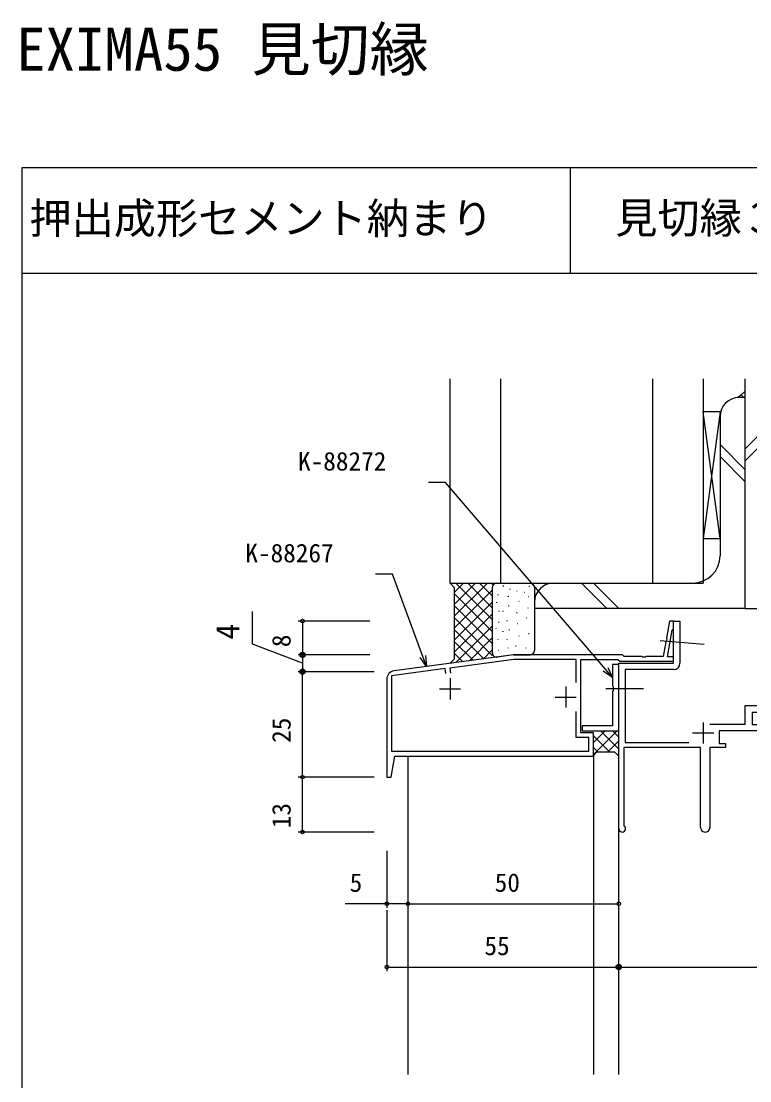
# Model space of a CAD drawing. Units: millimetres on the paper. Extents: x -437 to 438, y -233 to 230.
# Drawn here: x -437 to -264.3, y -20.9 to 230.3 of the extents above; entities that cross this region are included whole.
import ezdxf
from ezdxf.enums import TextEntityAlignment as Align

# ---------------------------------------------------------------- set-up
doc = ezdxf.new("R2010")
doc.units = ezdxf.units.MM
for name, color, linetype in [('0-1_USER1', 3, 'Continuous'), ('0-2_YKK_11', 7, 'Continuous'), ('0-3_YKK_11E', 7, 'Continuous'), ('0-4_YKK_12', 2, 'Continuous'), ('0-5_YKK_13', 4, 'Continuous'), ('0-6_YKK_D', 6, 'Continuous'), ('0-7_YKK_ZWAK', 7, 'Continuous'), ('0-8_YSS_K', 3, 'Continuous')]:
    doc.layers.add(name, color=color, linetype=linetype)
doc.styles.add('ＭＳ ゴシック', font='')
doc.styles.get('ＭＳ ゴシック').set_extended_font_data('MS Gothic')

msp = doc.modelspace()

# ---------------------------------------------------------------- linework, layer by layer
at = {"layer": '0-2_YKK_11'}
for p, q in [((-284.065, 83.277), (-284.215, 83.118)), ((-283.969, 83.819), (-284.065, 83.277)), ((-289.617, 79.549), (-289.8, 79.669)), ((-289.067, 79.549), (-289.617, 79.549)), ((-288.884, 79.669), (-289.067, 79.549)), ((-335.342, 74.516), (-335.342, 69.516)), ((-337.842, 72.016), (-332.842, 72.016)), ((-307.942, 72.569), (-307.942, 67.569)), ((-310.442, 70.069), (-305.442, 70.069))]:
    msp.add_line(p, q, dxfattribs=at)
for points in [[(-282.708, 85.905), (-282.526, 86.07), (-282.342, 86.269), (-282.342, 88.069), (-283.342, 88.069), (-284.056, 84.02), (-283.969, 83.819)], [(-295.342, 78.769), (-295.142, 78.569), (-282.342, 78.569), (-282.342, 79.569), (-283.825, 79.569), (-282.708, 85.905)], [(-284.215, 83.118), (-284.823, 79.669), (-288.884, 79.669)], [(-289.8, 79.669), (-294.042, 79.669), (-294.242, 79.869), (-294.442, 80.069), (-320.342, 80.069), (-348.606, 76.3)], [(-348.46, 56.069), (-301.342, 56.069), (-301.342, 61.569), (-304.342, 61.569), (-304.342, 78.969), (-295.542, 78.969), (-295.342, 78.769)], [(-305.442, 73.529), (-305.442, 78.969), (-320.269, 78.969), (-335.444, 76.946), (-335.286, 75.756)], [(-336.376, 75.611), (-336.535, 76.8), (-349.242, 75.106), (-349.242, 57.269), (-302.442, 57.269), (-302.442, 60.469), (-305.442, 60.469), (-305.442, 66.609)], [(-350.342, 74.318), (-350.342, 51.069), (-349.342, 51.069), (-348.46, 56.069)]]:
    msp.add_lwpolyline(points, dxfattribs=at)
msp.add_lwpolyline([(-295.342, 62.069), (-295.342, 77.769), (-296.842, 77.769), (-296.842, 72.74), (-296.699, 72.548), (-296.699, 71.59), (-296.842, 71.398), (-296.842, 63.269), (-304.042, 63.269), (-304.042, 62.069)], close=True, dxfattribs=at)
msp.add_arc((-348.342, 74.318), 2, 97.59465, 180.00002, dxfattribs=at)
at = {"layer": '0-3_YKK_11E'}
for p, q in [((-275.342, 64.069), (-275.342, 59.069)), ((-277.842, 61.569), (-272.842, 61.569))]:
    msp.add_line(p, q, dxfattribs=at)
for points in [[(-295.342, 38.869), (-295.342, 78.069), (-282.342, 78.069), (-282.342, 88.069), (-280.842, 88.069), (-280.842, 78.069)], [(-282.342, 76.569), (-293.842, 76.569), (-293.842, 59.269), (-278.74, 59.269)], [(-273.792, 63.669), (-265.342, 63.669), (-265.342, 68.069), (-256.342, 68.069), (-256.342, 67.069), (-257.554, 66.369), (-263.742, 66.369), (-263.742, 63.569), (-261.042, 63.569), (-261.042, 59.569), (-243.724, 59.569)], [(-262.542, 62.069), (-271.542, 62.069), (-271.542, 59.069), (-270.042, 59.069)], [(-275.942, 39.169), (-275.942, 58.069), (-294.142, 58.069), (-294.142, 39.718), (-294.033, 39.486)], [(-270.042, 59.069), (-270.042, 58.069), (-273.742, 58.069), (-273.742, 39.169)]]:
    msp.add_lwpolyline(points, dxfattribs=at)
for centre, radius, start, end in [((-282.342, 78.069), 1.5, 270.00001, 359.99999), ((-294.542, 38.869), 0.8, 179.99998, 50.47879), ((-274.842, 39.169), 1.1, 179.99999, 0.00001)]:
    msp.add_arc(centre, radius, start, end, dxfattribs=at)
at = {"layer": '0-4_YKK_12'}
for p, q in [((-345.342, 56.069), (-345.342, -19.399)), ((-301.342, 56.372), (-301.342, -19.399)), ((-295.342, -19.399), (-295.342, 38.884))]:
    msp.add_line(p, q, dxfattribs=at)
at = {"layer": '0-5_YKK_13'}
for p, q in [((-265.342, 91.069), (-265.342, 145.5)), ((-265.342, 141.069), (-266.842, 141.069)), ((-271.342, 137.654), (-275.342, 137.654)), ((-271.342, 137.654), (-275.342, 107.654)), ((-271.342, 107.654), (-275.342, 137.654)), ((-271.342, 137.654), (-271.342, 103.569)), ((-265.342, 102.569), (-265.342, 136.654)), ((-259.342, 134.901), (-265.342, 128.901)), ((-259.342, 132.072), (-265.342, 126.072)), ((-271.342, 129.901), (-265.342, 123.901)), ((-265.342, 91.069), (-265.342, 130.086)), ((-271.342, 127.072), (-265.342, 121.072)), ((-275.342, 107.654), (-271.342, 107.654)), ((-310.842, 97.069), (-277.842, 97.069)), ((-304.171, 97.069), (-298.171, 91.069)), ((-301.342, 97.069), (-295.342, 91.069)), ((-315.342, 92.569), (-315.342, 91.069)), ((-265.342, 91.069), (-315.342, 91.069)), ((-265.342, 91.069), (-200.342, 91.069)), ((-285.501, 83.5), (-275.07, 82.587)), ((-336.3, 77.911), (-336.296, 77.907)), ((-298.384, 72.069), (-289.502, 72.069))]:
    msp.add_line(p, q, dxfattribs=at)
for centre, radius, start, end in [((-266.842, 136.569), 4.5, 90, 180), ((-277.842, 103.569), 6.5, 270, 0), ((-310.842, 92.569), 4.5, 90, 180)]:
    msp.add_arc(centre, radius, start, end, dxfattribs=at)
at = {"layer": '0-6_YKK_D'}
for p, q in [((-354.342, 88.069), (-371.342, 88.069)), ((-370.342, 88.069), (-370.342, 80.069)), ((-354.342, 80.069), (-371.342, 80.069)), ((-370.342, 80.069), (-370.342, 76.069)), ((-353.342, 76.069), (-371.342, 76.069)), ((-370.342, 51.069), (-370.342, 76.069)), ((-353.342, 51.069), (-371.342, 51.069)), ((-353.342, 51.069), (-371.342, 51.069)), ((-370.342, 38.069), (-370.342, 51.069)), ((-353.342, 38.069), (-371.342, 38.069)), ((-350.342, 33.596), (-350.342, 20.069)), ((-345.342, 21.069), (-295.342, 21.069)), ((-350.342, 19.569), (-350.342, 5.069)), ((-350.342, 6.069), (-295.342, 6.069)), ((-295.342, 6.069), (-195.342, 6.069))]:
    msp.add_line(p, q, dxfattribs=at)
for points in [[(-296.842, 74.714), (-298.5, 76.651), (-336.402, 120.948), (-340.452, 120.948)], [(-340.95, 77.321), (-341.831, 79.714), (-348.995, 99.186), (-353.045, 99.186)], [(-370.342, 78.069), (-382.208, 82.587), (-382.208, 90.317)], [(-341.19, 79.95), (-340.95, 77.321), (-342.472, 79.478)], [(-297.98, 77.096), (-296.842, 74.714), (-299.019, 76.207)], [(-345.342, 21.069), (-350.342, 21.069), (-360.219, 21.069)]]:
    msp.add_lwpolyline(points, dxfattribs=at)
for centre, radius in [((-370.342, 88.069), 0.425), ((-370.342, 80.069), 0.637), ((-370.342, 80.069), 0.425), ((-370.342, 76.069), 0.637), ((-370.342, 76.069), 0.425), ((-370.342, 51.069), 0.425), ((-370.342, 51.069), 0.425), ((-370.342, 38.069), 0.425), ((-350.342, 21.069), 0.425), ((-345.342, 21.069), 0.425), ((-345.342, 21.069), 0.425), ((-295.342, 21.069), 0.425), ((-350.342, 6.069), 0.425), ((-295.342, 6.069), 0.637), ((-295.342, 6.069), 0.425)]:
    msp.add_circle(centre, radius, dxfattribs=at)
at = {"layer": '0-7_YKK_ZWAK'}
for p, q in [((-436.9, 195.5), (-436.9, -233)), ((438.1, 195.5), (-436.9, 195.5)), ((-306.9, 195.5), (-306.9, 170.5)), ((438.1, 170.5), (-436.9, 170.5))]:
    msp.add_line(p, q, dxfattribs=at)
at = {"layer": '0-8_YSS_K'}
for p, q in [((-335.342, 97.069), (-335.342, 145.5)), ((-323.342, 97.069), (-323.342, 145.5)), ((-287.342, 145.5), (-287.342, 97.069)), ((-275.342, 145.5), (-275.342, 97.069)), ((-267.112, 141.086), (-267.088, 141.062)), ((-266.291, 141.733), (-266.957, 141.068)), ((-266.32, 141.709), (-265.672, 141.06)), ((-265.571, 142.374), (-265.342, 142.144)), ((-265.342, 141.268), (-265.544, 141.066)), ((-335.342, 97.069), (-275.342, 97.069)), ((-335.342, 97.069), (-334.342, 96.069)), ((-326.484, 97.069), (-334.342, 89.211)), ((-329.312, 97.069), (-334.342, 92.04)), ((-332.141, 97.069), (-334.342, 94.868)), ((-334.342, 96.069), (-334.342, 79.069)), ((-333.999, 97.069), (-325.342, 88.412)), ((-331.17, 97.069), (-325.342, 91.241)), ((-328.342, 97.069), (-325.342, 94.069)), ((-325.513, 97.069), (-325.129, 96.685)), ((-325.342, 96.069), (-325.342, 80.545)), ((-324.342, 97.069), (-316.342, 97.069)), ((-322.761, 96.491), (-322.761, 96.291)), ((-321.167, 95.755), (-321.167, 95.555)), ((-316.642, 96.32), (-316.542, 96.32)), ((-315.342, 96.069), (-315.342, 81.069)), ((-325.342, 95.383), (-334.342, 86.383)), ((-334.342, 94.584), (-325.342, 85.584)), ((-324.027, 94.407), (-324.027, 94.207)), ((-321.616, 93.998), (-321.616, 93.798)), ((-319.504, 95.266), (-319.404, 95.266)), ((-317.696, 94.965), (-317.596, 94.965)), ((-317.696, 94.965), (-317.596, 94.965)), ((-316.868, 93.911), (-316.768, 93.911)), ((-325.342, 92.554), (-334.342, 83.554)), ((-334.342, 91.755), (-325.342, 82.755)), ((-324.313, 92.568), (-324.313, 92.368)), ((-323.823, 90.525), (-323.823, 90.325)), ((-322.842, 90.525), (-322.842, 90.325)), ((-321.535, 91.792), (-321.535, 91.592)), ((-319.052, 92.782), (-318.952, 92.782)), ((-316.943, 91.201), (-316.843, 91.201)), ((-325.342, 89.726), (-334.342, 80.726)), ((-334.342, 88.927), (-325.342, 79.927)), ((-323.864, 87.91), (-323.864, 87.71)), ((-321.862, 88.237), (-321.862, 88.037)), ((-319.58, 90.147), (-319.48, 90.147)), ((-317.32, 88.867), (-317.22, 88.867)), ((-334.342, 86.098), (-327.375, 79.131)), ((-325.342, 86.897), (-333.99, 78.249)), ((-324.487, 86.334), (-324.487, 86.234)), ((-324.487, 86.334), (-324.487, 86.234)), ((-322.81, 85.663), (-322.81, 85.563)), ((-321.301, 86.054), (-321.301, 85.954)), ((-319.429, 87.512), (-319.329, 87.512)), ((-334.342, 83.27), (-329.87, 78.799)), ((-325.342, 84.069), (-330.726, 78.684)), ((-324.04, 83.817), (-324.04, 83.717)), ((-321.916, 83.817), (-321.916, 83.717)), ((-319.052, 84.576), (-318.952, 84.576)), ((-316.717, 85.103), (-316.617, 85.103)), ((-334.342, 80.442), (-332.366, 78.466)), ((-325.342, 81.241), (-327.463, 79.12)), ((-323.874, 81.188), (-323.774, 81.188)), ((-321.689, 81.715), (-321.589, 81.715)), ((-319.806, 82.242), (-319.706, 82.242)), ((-317.395, 81.715), (-317.295, 81.715)), ((-335.342, 78.069), (-334.342, 79.069)), ((-335.07, 78.341), (-334.862, 78.133)), ((-320.342, 80.069), (-324.21, 79.553)), ((-320.342, 80.069), (-316.342, 80.069)), ((-301.342, 59.306), (-298.579, 62.069)), ((-301.342, 56.478), (-295.751, 62.069)), ((-297.512, 57.069), (-301.342, 60.899)), ((-295.342, 57.727), (-299.684, 62.069)), ((-295.342, 60.556), (-296.855, 62.069)), ((-300.34, 57.069), (-301.342, 58.07)), ((-297.922, 57.069), (-295.342, 59.65)), ((-301.43, 56.157), (-300.517, 57.069)), ((-300.517, 57.069), (-296.342, 57.069)), ((-296.342, 57.069), (-295.342, 56.069))]:
    msp.add_line(p, q, dxfattribs=at)
msp.add_lwpolyline([(-265.342, 142.591), (-266.524, 141.542), (-267.149, 141.059)], dxfattribs=at)
for centre, start, end in [((-324.342, 96.069), 90, 180), ((-316.342, 96.069), 0, 90), ((-324.342, 80.545), 180, 277.59464), ((-316.342, 81.069), 270, 360)]:
    msp.add_arc(centre, 1, start, end, dxfattribs=at)

# ---------------------------------------------------------------- texts
at = {"layer": '0-1_USER1', "style": 'ＭＳ ゴシック'}
for s, height, p in [('EXIMA55 見切縁', 10.26, (-438.249, 215.438)), ('押出成形セメント納まり', 7.331, (-435.104, 177.687)), ('見切縁３５', 7.331, (-296.175, 177.773))]:
    msp.add_text(s, height=height, dxfattribs=at).set_placement(p, align=Align.BOTTOM_LEFT)
at = {"layer": '0-6_YKK_D', "style": 'ＭＳ ゴシック'}
for s, p in [('K-88272', (-371.406, 122.448)), ('K-88267', (-383.897, 100.686)), ('5', (-359.162, 22.569)), ('50', (-324.774, 22.569)), ('55', (-327.205, 7.569))]:
    msp.add_text(s, height=4.399, dxfattribs=at).set_placement(p, align=Align.BOTTOM_LEFT)
for s, height, p in [('4', 5.499, (-383.708, 83.703)), ('8', 4.399, (-371.842, 81.887)), ('25', 4.399, (-371.842, 59.205)), ('13', 4.399, (-371.842, 38.967))]:
    msp.add_text(s, height=height, rotation=90, dxfattribs=at).set_placement(p, align=Align.BOTTOM_LEFT)

doc.saveas('drawing.dxf')
